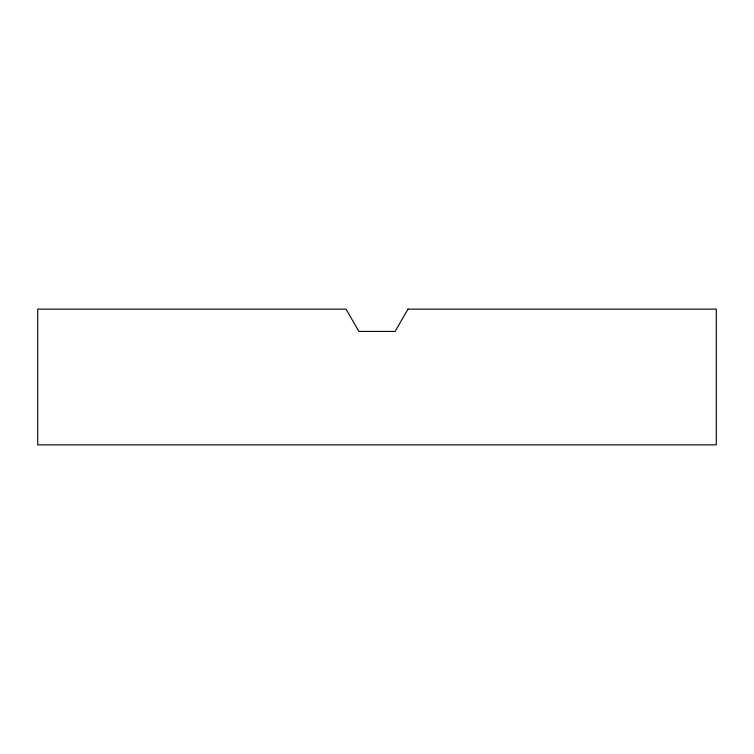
<?xml version="1.0" encoding="UTF-8"?>
<svg xmlns="http://www.w3.org/2000/svg" width="754" height="754" viewBox="0 0 754 754"><rect width="100%" height="100%" fill="white"/><g stroke="black" fill="none" stroke-linecap="round" stroke-linejoin="round"><path stroke-width="1.13" d="M407.971 309.14L395.096 331.44L358.904 331.44L346.029 309.14L37.7 309.14L37.7 444.86L716.3 444.86L716.3 309.14L407.971 309.14"/></g></svg>
